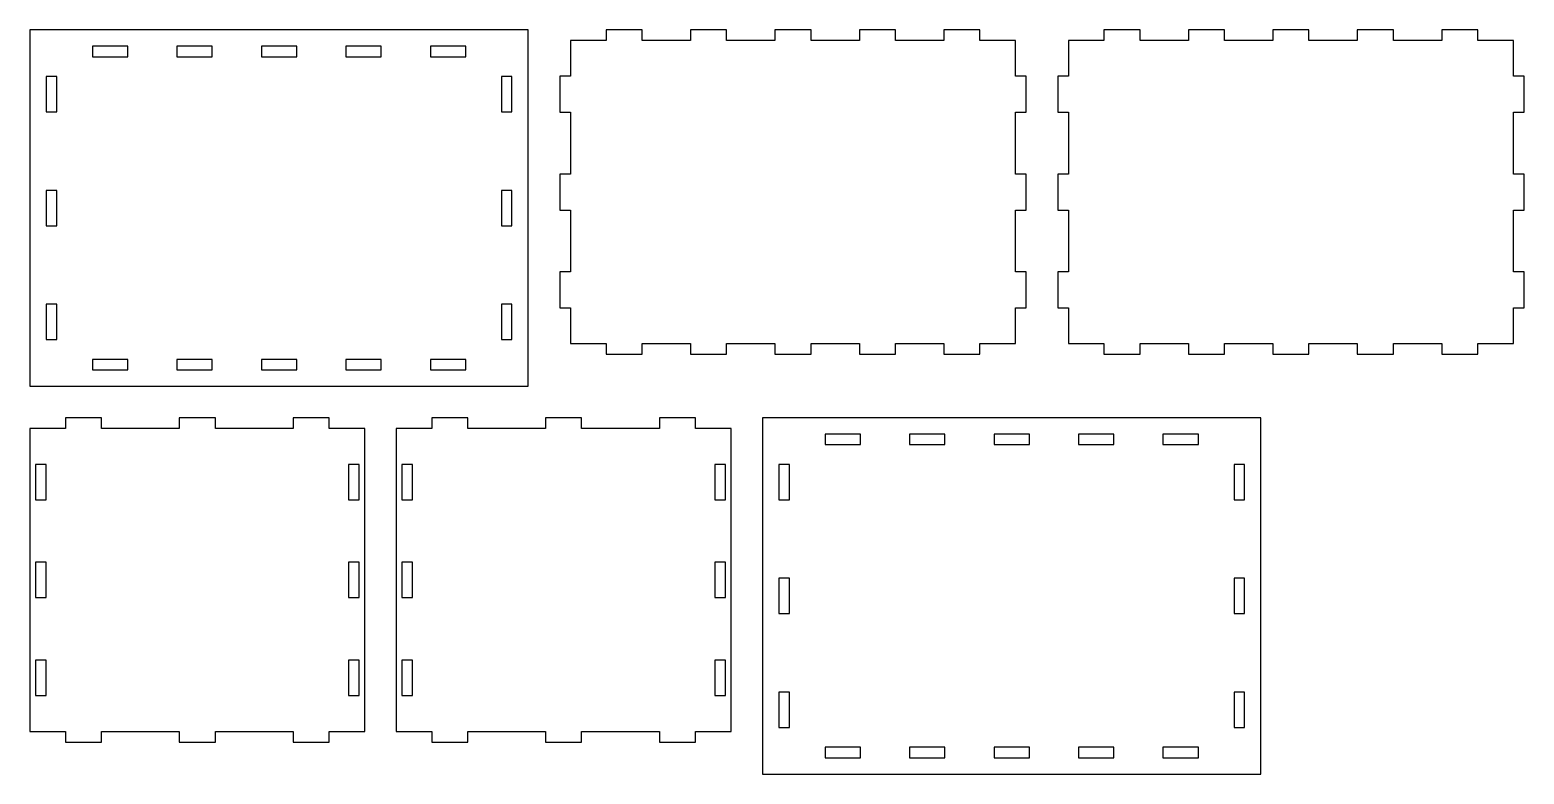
# Model space of a CAD drawing. Header units: millimetres. Extents: x 9 to 429, y 9 to 218.
import ezdxf

# ---------------------------------------------------------------- set-up
doc = ezdxf.new("R2010")
doc.units = ezdxf.units.MM
doc.layers.add('CORTE', color=1, linetype='CONTINUOUS')

msp = doc.modelspace()

# ---------------------------------------------------------------- linework, layer by layer
at = {"layer": 'CORTE'}
for p, q in [((149.075, 218.075), (8.925, 218.075)), ((8.925, 218.075), (8.925, 117.925)), ((149.075, 117.925), (149.075, 218.075)), ((170.925, 215.075), (160.925, 215.075)), ((160.925, 215.075), (160.925, 205.075)), ((181.075, 218.075), (170.925, 218.075)), ((170.925, 218.075), (170.925, 215.075)), ((181.075, 215.075), (181.075, 218.075)), ((194.675, 215.075), (181.075, 215.075)), ((204.825, 218.075), (194.675, 218.075)), ((194.675, 218.075), (194.675, 215.075)), ((204.825, 215.075), (204.825, 218.075)), ((218.425, 215.075), (204.825, 215.075)), ((228.575, 218.075), (218.425, 218.075)), ((218.425, 218.075), (218.425, 215.075)), ((228.575, 215.075), (228.575, 218.075)), ((242.175, 215.075), (228.575, 215.075)), ((252.325, 218.075), (242.175, 218.075)), ((242.175, 218.075), (242.175, 215.075)), ((252.325, 215.075), (252.325, 218.075)), ((265.925, 215.075), (252.325, 215.075)), ((276.075, 218.075), (265.925, 218.075)), ((265.925, 218.075), (265.925, 215.075)), ((276.075, 215.075), (276.075, 218.075)), ((286.075, 215.075), (276.075, 215.075)), ((286.075, 205.075), (286.075, 215.075)), ((310.925, 215.075), (300.925, 215.075)), ((300.925, 215.075), (300.925, 205.075)), ((321.075, 218.075), (310.925, 218.075)), ((310.925, 218.075), (310.925, 215.075)), ((321.075, 215.075), (321.075, 218.075)), ((334.675, 215.075), (321.075, 215.075)), ((344.825, 218.075), (334.675, 218.075)), ((334.675, 218.075), (334.675, 215.075)), ((344.825, 215.075), (344.825, 218.075)), ((358.425, 215.075), (344.825, 215.075)), ((368.575, 218.075), (358.425, 218.075)), ((358.425, 218.075), (358.425, 215.075)), ((368.575, 215.075), (368.575, 218.075)), ((382.175, 215.075), (368.575, 215.075)), ((392.325, 218.075), (382.175, 218.075)), ((382.175, 218.075), (382.175, 215.075)), ((392.325, 215.075), (392.325, 218.075)), ((405.925, 215.075), (392.325, 215.075)), ((416.075, 218.075), (405.925, 218.075)), ((405.925, 218.075), (405.925, 215.075)), ((416.075, 215.075), (416.075, 218.075)), ((426.075, 215.075), (416.075, 215.075)), ((426.075, 205.075), (426.075, 215.075)), ((36.475, 213.475), (26.525, 213.475)), ((26.525, 213.475), (26.525, 210.525)), ((26.525, 210.525), (36.475, 210.525)), ((36.475, 210.525), (36.475, 213.475)), ((60.225, 213.475), (50.275, 213.475)), ((50.275, 213.475), (50.275, 210.525)), ((50.275, 210.525), (60.225, 210.525)), ((60.225, 210.525), (60.225, 213.475)), ((83.975, 213.475), (74.025, 213.475)), ((74.025, 213.475), (74.025, 210.525)), ((74.025, 210.525), (83.975, 210.525)), ((83.975, 210.525), (83.975, 213.475)), ((107.725, 213.475), (97.775, 213.475)), ((97.775, 213.475), (97.775, 210.525)), ((97.775, 210.525), (107.725, 210.525)), ((107.725, 210.525), (107.725, 213.475)), ((131.475, 213.475), (121.525, 213.475)), ((121.525, 213.475), (121.525, 210.525)), ((121.525, 210.525), (131.475, 210.525)), ((131.475, 210.525), (131.475, 213.475)), ((16.475, 204.975), (13.525, 204.975)), ((13.525, 204.975), (13.525, 195.025)), ((16.475, 195.025), (16.475, 204.975)), ((144.475, 204.975), (141.525, 204.975)), ((141.525, 204.975), (141.525, 195.025)), ((144.475, 195.025), (144.475, 204.975)), ((160.925, 205.075), (157.925, 205.075)), ((157.925, 205.075), (157.925, 194.925)), ((289.075, 205.075), (286.075, 205.075)), ((289.075, 194.925), (289.075, 205.075)), ((300.925, 205.075), (297.925, 205.075)), ((297.925, 205.075), (297.925, 194.925)), ((429.075, 205.075), (426.075, 205.075)), ((429.075, 194.925), (429.075, 205.075)), ((13.525, 195.025), (16.475, 195.025)), ((141.525, 195.025), (144.475, 195.025)), ((157.925, 194.925), (160.925, 194.925)), ((160.925, 194.925), (160.925, 177.575)), ((286.075, 177.575), (286.075, 194.925)), ((286.075, 194.925), (289.075, 194.925)), ((297.925, 194.925), (300.925, 194.925)), ((300.925, 194.925), (300.925, 177.575)), ((426.075, 177.575), (426.075, 194.925)), ((426.075, 194.925), (429.075, 194.925)), ((160.925, 177.575), (157.925, 177.575)), ((157.925, 177.575), (157.925, 167.425)), ((289.075, 177.575), (286.075, 177.575)), ((289.075, 167.425), (289.075, 177.575)), ((300.925, 177.575), (297.925, 177.575)), ((297.925, 177.575), (297.925, 167.425)), ((429.075, 177.575), (426.075, 177.575)), ((429.075, 167.425), (429.075, 177.575)), ((16.475, 172.975), (13.525, 172.975)), ((13.525, 172.975), (13.525, 163.025)), ((16.475, 163.025), (16.475, 172.975)), ((144.475, 172.975), (141.525, 172.975)), ((141.525, 172.975), (141.525, 163.025)), ((144.475, 163.025), (144.475, 172.975)), ((157.925, 167.425), (160.925, 167.425)), ((160.925, 167.425), (160.925, 150.075)), ((286.075, 150.075), (286.075, 167.425)), ((286.075, 167.425), (289.075, 167.425)), ((297.925, 167.425), (300.925, 167.425)), ((300.925, 167.425), (300.925, 150.075)), ((426.075, 150.075), (426.075, 167.425)), ((426.075, 167.425), (429.075, 167.425)), ((13.525, 163.025), (16.475, 163.025)), ((141.525, 163.025), (144.475, 163.025)), ((160.925, 150.075), (157.925, 150.075)), ((157.925, 150.075), (157.925, 139.925)), ((289.075, 150.075), (286.075, 150.075)), ((289.075, 139.925), (289.075, 150.075)), ((300.925, 150.075), (297.925, 150.075)), ((297.925, 150.075), (297.925, 139.925)), ((429.075, 150.075), (426.075, 150.075)), ((429.075, 139.925), (429.075, 150.075)), ((16.475, 140.975), (13.525, 140.975)), ((13.525, 140.975), (13.525, 131.025)), ((16.475, 131.025), (16.475, 140.975)), ((144.475, 140.975), (141.525, 140.975)), ((141.525, 140.975), (141.525, 131.025)), ((144.475, 131.025), (144.475, 140.975)), ((157.925, 139.925), (160.925, 139.925)), ((160.925, 139.925), (160.925, 129.925)), ((286.075, 129.925), (286.075, 139.925)), ((286.075, 139.925), (289.075, 139.925)), ((297.925, 139.925), (300.925, 139.925)), ((300.925, 139.925), (300.925, 129.925)), ((426.075, 129.925), (426.075, 139.925)), ((426.075, 139.925), (429.075, 139.925)), ((13.525, 131.025), (16.475, 131.025)), ((141.525, 131.025), (144.475, 131.025)), ((160.925, 129.925), (170.925, 129.925)), ((170.925, 129.925), (170.925, 126.925)), ((170.925, 126.925), (181.075, 126.925)), ((181.075, 126.925), (181.075, 129.925)), ((181.075, 129.925), (194.675, 129.925)), ((194.675, 129.925), (194.675, 126.925)), ((194.675, 126.925), (204.825, 126.925)), ((204.825, 126.925), (204.825, 129.925)), ((204.825, 129.925), (218.425, 129.925)), ((218.425, 129.925), (218.425, 126.925)), ((218.425, 126.925), (228.575, 126.925)), ((228.575, 126.925), (228.575, 129.925)), ((228.575, 129.925), (242.175, 129.925)), ((242.175, 129.925), (242.175, 126.925)), ((242.175, 126.925), (252.325, 126.925)), ((252.325, 126.925), (252.325, 129.925)), ((252.325, 129.925), (265.925, 129.925)), ((265.925, 129.925), (265.925, 126.925)), ((265.925, 126.925), (276.075, 126.925)), ((276.075, 126.925), (276.075, 129.925)), ((276.075, 129.925), (286.075, 129.925)), ((300.925, 129.925), (310.925, 129.925)), ((310.925, 129.925), (310.925, 126.925)), ((310.925, 126.925), (321.075, 126.925)), ((321.075, 126.925), (321.075, 129.925)), ((321.075, 129.925), (334.675, 129.925)), ((334.675, 129.925), (334.675, 126.925)), ((334.675, 126.925), (344.825, 126.925)), ((344.825, 126.925), (344.825, 129.925)), ((344.825, 129.925), (358.425, 129.925)), ((358.425, 129.925), (358.425, 126.925)), ((358.425, 126.925), (368.575, 126.925)), ((368.575, 126.925), (368.575, 129.925)), ((368.575, 129.925), (382.175, 129.925)), ((382.175, 129.925), (382.175, 126.925)), ((382.175, 126.925), (392.325, 126.925)), ((392.325, 126.925), (392.325, 129.925)), ((392.325, 129.925), (405.925, 129.925)), ((405.925, 129.925), (405.925, 126.925)), ((405.925, 126.925), (416.075, 126.925)), ((416.075, 126.925), (416.075, 129.925)), ((416.075, 129.925), (426.075, 129.925)), ((36.475, 125.475), (26.525, 125.475)), ((26.525, 125.475), (26.525, 122.525)), ((26.525, 122.525), (36.475, 122.525)), ((36.475, 122.525), (36.475, 125.475)), ((60.225, 125.475), (50.275, 125.475)), ((50.275, 125.475), (50.275, 122.525)), ((50.275, 122.525), (60.225, 122.525)), ((60.225, 122.525), (60.225, 125.475)), ((83.975, 125.475), (74.025, 125.475)), ((74.025, 125.475), (74.025, 122.525)), ((74.025, 122.525), (83.975, 122.525)), ((83.975, 122.525), (83.975, 125.475)), ((107.725, 125.475), (97.775, 125.475)), ((97.775, 125.475), (97.775, 122.525)), ((97.775, 122.525), (107.725, 122.525)), ((107.725, 122.525), (107.725, 125.475)), ((131.475, 125.475), (121.525, 125.475)), ((121.525, 125.475), (121.525, 122.525)), ((121.525, 122.525), (131.475, 122.525)), ((131.475, 122.525), (131.475, 125.475)), ((8.925, 117.925), (149.075, 117.925)), ((18.925, 106.075), (8.925, 106.075)), ((8.925, 106.075), (8.925, 20.925)), ((29.075, 109.075), (18.925, 109.075)), ((18.925, 109.075), (18.925, 106.075)), ((29.075, 106.075), (29.075, 109.075)), ((50.925, 106.075), (29.075, 106.075)), ((61.075, 109.075), (50.925, 109.075)), ((50.925, 109.075), (50.925, 106.075)), ((61.075, 106.075), (61.075, 109.075)), ((82.925, 106.075), (61.075, 106.075)), ((93.075, 109.075), (82.925, 109.075)), ((82.925, 109.075), (82.925, 106.075)), ((93.075, 106.075), (93.075, 109.075)), ((103.075, 106.075), (93.075, 106.075)), ((103.075, 20.925), (103.075, 106.075)), ((121.925, 106.075), (111.925, 106.075)), ((111.925, 106.075), (111.925, 20.925)), ((132.075, 109.075), (121.925, 109.075)), ((121.925, 109.075), (121.925, 106.075)), ((132.075, 106.075), (132.075, 109.075)), ((153.925, 106.075), (132.075, 106.075)), ((164.075, 109.075), (153.925, 109.075)), ((153.925, 109.075), (153.925, 106.075)), ((164.075, 106.075), (164.075, 109.075)), ((185.925, 106.075), (164.075, 106.075)), ((196.075, 109.075), (185.925, 109.075)), ((185.925, 109.075), (185.925, 106.075)), ((196.075, 106.075), (196.075, 109.075)), ((206.075, 106.075), (196.075, 106.075)), ((206.075, 20.925), (206.075, 106.075)), ((355.075, 109.075), (214.925, 109.075)), ((214.925, 109.075), (214.925, 8.925)), ((355.075, 8.925), (355.075, 109.075)), ((242.475, 104.475), (232.525, 104.475)), ((232.525, 104.475), (232.525, 101.525)), ((232.525, 101.525), (242.475, 101.525)), ((242.475, 101.525), (242.475, 104.475)), ((266.225, 104.475), (256.275, 104.475)), ((256.275, 104.475), (256.275, 101.525)), ((256.275, 101.525), (266.225, 101.525)), ((266.225, 101.525), (266.225, 104.475)), ((289.975, 104.475), (280.025, 104.475)), ((280.025, 104.475), (280.025, 101.525)), ((280.025, 101.525), (289.975, 101.525)), ((289.975, 101.525), (289.975, 104.475)), ((313.725, 104.475), (303.775, 104.475)), ((303.775, 104.475), (303.775, 101.525)), ((303.775, 101.525), (313.725, 101.525)), ((313.725, 101.525), (313.725, 104.475)), ((337.475, 104.475), (327.525, 104.475)), ((327.525, 104.475), (327.525, 101.525)), ((327.525, 101.525), (337.475, 101.525)), ((337.475, 101.525), (337.475, 104.475)), ((13.475, 95.975), (10.525, 95.975)), ((10.525, 95.975), (10.525, 86.025)), ((13.475, 86.025), (13.475, 95.975)), ((101.475, 95.975), (98.525, 95.975)), ((98.525, 95.975), (98.525, 86.025)), ((101.475, 86.025), (101.475, 95.975)), ((116.475, 95.975), (113.525, 95.975)), ((113.525, 95.975), (113.525, 86.025)), ((116.475, 86.025), (116.475, 95.975)), ((204.475, 95.975), (201.525, 95.975)), ((201.525, 95.975), (201.525, 86.025)), ((204.475, 86.025), (204.475, 95.975)), ((222.475, 95.975), (219.525, 95.975)), ((219.525, 95.975), (219.525, 86.025)), ((222.475, 86.025), (222.475, 95.975)), ((350.475, 95.975), (347.525, 95.975)), ((347.525, 95.975), (347.525, 86.025)), ((350.475, 86.025), (350.475, 95.975)), ((10.525, 86.025), (13.475, 86.025)), ((98.525, 86.025), (101.475, 86.025)), ((113.525, 86.025), (116.475, 86.025)), ((201.525, 86.025), (204.475, 86.025)), ((219.525, 86.025), (222.475, 86.025)), ((347.525, 86.025), (350.475, 86.025)), ((13.475, 68.475), (10.525, 68.475)), ((10.525, 68.475), (10.525, 58.525)), ((13.475, 58.525), (13.475, 68.475)), ((101.475, 68.475), (98.525, 68.475)), ((98.525, 68.475), (98.525, 58.525)), ((101.475, 58.525), (101.475, 68.475)), ((116.475, 68.475), (113.525, 68.475)), ((113.525, 68.475), (113.525, 58.525)), ((116.475, 58.525), (116.475, 68.475)), ((204.475, 68.475), (201.525, 68.475)), ((201.525, 68.475), (201.525, 58.525)), ((204.475, 58.525), (204.475, 68.475)), ((222.475, 63.975), (219.525, 63.975)), ((219.525, 63.975), (219.525, 54.025)), ((222.475, 54.025), (222.475, 63.975)), ((350.475, 63.975), (347.525, 63.975)), ((347.525, 63.975), (347.525, 54.025)), ((350.475, 54.025), (350.475, 63.975)), ((10.525, 58.525), (13.475, 58.525)), ((98.525, 58.525), (101.475, 58.525)), ((113.525, 58.525), (116.475, 58.525)), ((201.525, 58.525), (204.475, 58.525)), ((219.525, 54.025), (222.475, 54.025)), ((347.525, 54.025), (350.475, 54.025)), ((13.475, 40.975), (10.525, 40.975)), ((10.525, 40.975), (10.525, 31.025)), ((13.475, 31.025), (13.475, 40.975)), ((101.475, 40.975), (98.525, 40.975)), ((98.525, 40.975), (98.525, 31.025)), ((101.475, 31.025), (101.475, 40.975)), ((116.475, 40.975), (113.525, 40.975)), ((113.525, 40.975), (113.525, 31.025)), ((116.475, 31.025), (116.475, 40.975)), ((204.475, 40.975), (201.525, 40.975)), ((201.525, 40.975), (201.525, 31.025)), ((204.475, 31.025), (204.475, 40.975)), ((10.525, 31.025), (13.475, 31.025)), ((98.525, 31.025), (101.475, 31.025)), ((113.525, 31.025), (116.475, 31.025)), ((201.525, 31.025), (204.475, 31.025)), ((222.475, 31.975), (219.525, 31.975)), ((219.525, 31.975), (219.525, 22.025)), ((222.475, 22.025), (222.475, 31.975)), ((350.475, 31.975), (347.525, 31.975)), ((347.525, 31.975), (347.525, 22.025)), ((350.475, 22.025), (350.475, 31.975)), ((219.525, 22.025), (222.475, 22.025)), ((347.525, 22.025), (350.475, 22.025)), ((8.925, 20.925), (18.925, 20.925)), ((18.925, 20.925), (18.925, 17.925)), ((18.925, 17.925), (29.075, 17.925)), ((29.075, 17.925), (29.075, 20.925)), ((29.075, 20.925), (50.925, 20.925)), ((50.925, 20.925), (50.925, 17.925)), ((50.925, 17.925), (61.075, 17.925)), ((61.075, 17.925), (61.075, 20.925)), ((61.075, 20.925), (82.925, 20.925)), ((82.925, 20.925), (82.925, 17.925)), ((82.925, 17.925), (93.075, 17.925)), ((93.075, 17.925), (93.075, 20.925)), ((93.075, 20.925), (103.075, 20.925)), ((111.925, 20.925), (121.925, 20.925)), ((121.925, 20.925), (121.925, 17.925)), ((121.925, 17.925), (132.075, 17.925)), ((132.075, 17.925), (132.075, 20.925)), ((132.075, 20.925), (153.925, 20.925)), ((153.925, 20.925), (153.925, 17.925)), ((153.925, 17.925), (164.075, 17.925)), ((164.075, 17.925), (164.075, 20.925)), ((164.075, 20.925), (185.925, 20.925)), ((185.925, 20.925), (185.925, 17.925)), ((185.925, 17.925), (196.075, 17.925)), ((196.075, 17.925), (196.075, 20.925)), ((196.075, 20.925), (206.075, 20.925)), ((242.475, 16.475), (232.525, 16.475)), ((232.525, 16.475), (232.525, 13.525)), ((232.525, 13.525), (242.475, 13.525)), ((242.475, 13.525), (242.475, 16.475)), ((266.225, 16.475), (256.275, 16.475)), ((256.275, 16.475), (256.275, 13.525)), ((256.275, 13.525), (266.225, 13.525)), ((266.225, 13.525), (266.225, 16.475)), ((289.975, 16.475), (280.025, 16.475)), ((280.025, 16.475), (280.025, 13.525)), ((280.025, 13.525), (289.975, 13.525)), ((289.975, 13.525), (289.975, 16.475)), ((313.725, 16.475), (303.775, 16.475)), ((303.775, 16.475), (303.775, 13.525)), ((303.775, 13.525), (313.725, 13.525)), ((313.725, 13.525), (313.725, 16.475)), ((337.475, 16.475), (327.525, 16.475)), ((327.525, 16.475), (327.525, 13.525)), ((327.525, 13.525), (337.475, 13.525)), ((337.475, 13.525), (337.475, 16.475)), ((214.925, 8.925), (355.075, 8.925))]:
    msp.add_line(p, q, dxfattribs=at)

doc.saveas('drawing.dxf')
